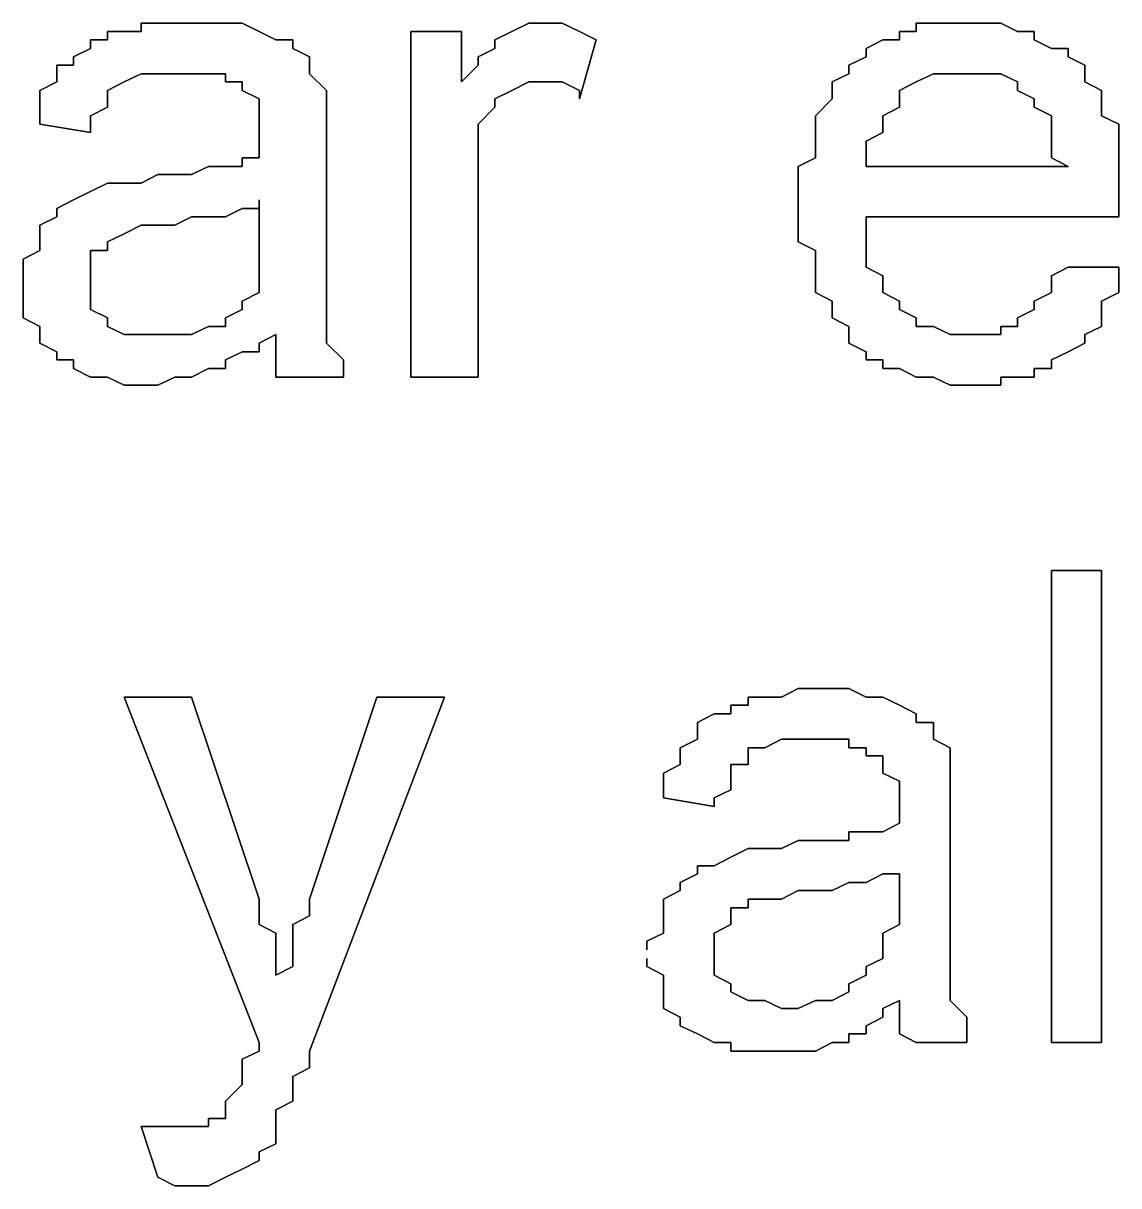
# Model space of a CAD drawing. Header units: metres. Extents: x 2.9 to 42.8, y 1.7 to 28.7.
# Drawn here: x 39.4159 to 39.6452, y 16.988 to 17.2314 of the extents above; entities that cross this region are included whole.
import ezdxf

# ---------------------------------------------------------------- set-up
doc = ezdxf.new("R2010")
doc.units = ezdxf.units.M
doc.layers.add('GRIS', color=8, linetype='Continuous')

msp = doc.modelspace()

# ---------------------------------------------------------------- linework, layer by layer
at = {"layer": 'GRIS', "lineweight": -3}
for points in [[(39.4441, 17.2314), (39.4406, 17.2314), (39.4441, 17.2314)], [(39.4406, 17.2314), (39.4406, 17.2297), (39.4406, 17.2314)], [(39.4476, 17.2314), (39.4441, 17.2314), (39.4476, 17.2314)], [(39.4511, 17.2314), (39.4476, 17.2314), (39.4511, 17.2314)], [(39.4547, 17.2314), (39.4511, 17.2314), (39.4547, 17.2314)], [(39.4582, 17.2314), (39.4547, 17.2314), (39.4582, 17.2314)], [(39.4617, 17.2314), (39.4582, 17.2314), (39.4617, 17.2314)], [(39.4653, 17.2297), (39.4617, 17.2314), (39.4653, 17.2297)], [(39.5217, 17.2314), (39.5182, 17.2297), (39.5217, 17.2314)], [(39.5252, 17.2314), (39.5217, 17.2314), (39.5252, 17.2314)], [(39.5287, 17.2314), (39.5252, 17.2314), (39.5287, 17.2314)], [(39.5323, 17.2297), (39.5287, 17.2314), (39.5323, 17.2297)], [(39.6064, 17.2314), (39.6028, 17.2314), (39.6064, 17.2314)], [(39.6028, 17.2314), (39.6028, 17.2297), (39.6028, 17.2314)], [(39.6099, 17.2314), (39.6064, 17.2314), (39.6099, 17.2314)], [(39.6134, 17.2314), (39.6099, 17.2314), (39.6134, 17.2314)], [(39.6169, 17.2314), (39.6134, 17.2314), (39.6169, 17.2314)], [(39.6205, 17.2314), (39.6169, 17.2314), (39.6205, 17.2314)], [(39.624, 17.2297), (39.6205, 17.2314), (39.624, 17.2297)], [(39.4335, 17.2279), (39.43, 17.2279), (39.4335, 17.2279)], [(39.43, 17.2279), (39.43, 17.2261), (39.43, 17.2279)], [(39.437, 17.2297), (39.4335, 17.2297), (39.437, 17.2297)], [(39.4335, 17.2297), (39.4335, 17.2279), (39.4335, 17.2297)], [(39.4406, 17.2297), (39.437, 17.2297), (39.4406, 17.2297)], [(39.4688, 17.2279), (39.4653, 17.2297), (39.4688, 17.2279)], [(39.4723, 17.2279), (39.4688, 17.2279), (39.4723, 17.2279)], [(39.4723, 17.2261), (39.4723, 17.2279), (39.4723, 17.2261)], [(39.5076, 17.2297), (39.497, 17.2297), (39.5076, 17.2297)], [(39.497, 17.2297), (39.497, 17.1573), (39.497, 17.2297)], [(39.5076, 17.2191), (39.5076, 17.2297), (39.5076, 17.2191)], [(39.5182, 17.2297), (39.5146, 17.2279), (39.5182, 17.2297)], [(39.5146, 17.2279), (39.5146, 17.2261), (39.5146, 17.2279)], [(39.5358, 17.2279), (39.5323, 17.2297), (39.5358, 17.2279)], [(39.5323, 17.2156), (39.5358, 17.2279), (39.5323, 17.2156)], [(39.5958, 17.2279), (39.5923, 17.2261), (39.5958, 17.2279)], [(39.5993, 17.2279), (39.5958, 17.2279), (39.5993, 17.2279)], [(39.6028, 17.2297), (39.5993, 17.2297), (39.6028, 17.2297)], [(39.5993, 17.2297), (39.5993, 17.2279), (39.5993, 17.2297)], [(39.6275, 17.2297), (39.624, 17.2297), (39.6275, 17.2297)], [(39.6275, 17.2279), (39.6275, 17.2297), (39.6275, 17.2279)], [(39.6311, 17.2261), (39.6275, 17.2279), (39.6311, 17.2261)], [(39.43, 17.2261), (39.4264, 17.2244), (39.43, 17.2261)], [(39.4758, 17.2244), (39.4723, 17.2261), (39.4758, 17.2244)], [(39.5146, 17.2261), (39.5111, 17.2244), (39.5146, 17.2261)], [(39.5923, 17.2261), (39.5923, 17.2244), (39.5923, 17.2261)], [(39.6346, 17.2261), (39.6311, 17.2261), (39.6346, 17.2261)], [(39.6346, 17.2244), (39.6346, 17.2261), (39.6346, 17.2244)], [(39.4264, 17.2244), (39.4264, 17.2226), (39.4264, 17.2244)], [(39.4758, 17.2226), (39.4758, 17.2244), (39.4758, 17.2226)], [(39.5111, 17.2244), (39.5111, 17.2226), (39.5111, 17.2244)], [(39.5923, 17.2244), (39.5887, 17.2226), (39.5923, 17.2244)], [(39.6381, 17.2226), (39.6346, 17.2244), (39.6381, 17.2226)], [(39.4264, 17.2226), (39.4229, 17.2226), (39.4264, 17.2226)], [(39.4229, 17.2226), (39.4229, 17.2208), (39.4229, 17.2226)], [(39.4229, 17.2208), (39.4229, 17.2191), (39.4229, 17.2208)], [(39.437, 17.2191), (39.4406, 17.2208), (39.437, 17.2191)], [(39.4406, 17.2208), (39.4441, 17.2208), (39.4406, 17.2208)], [(39.4441, 17.2208), (39.4476, 17.2208), (39.4441, 17.2208)], [(39.4476, 17.2208), (39.4511, 17.2208), (39.4476, 17.2208)], [(39.4511, 17.2208), (39.4547, 17.2208), (39.4511, 17.2208)], [(39.4547, 17.2208), (39.4582, 17.2208), (39.4547, 17.2208)], [(39.4582, 17.2208), (39.4582, 17.2191), (39.4582, 17.2208)], [(39.4758, 17.2208), (39.4758, 17.2226), (39.4758, 17.2208)], [(39.4794, 17.2173), (39.4758, 17.2208), (39.4794, 17.2173)], [(39.5111, 17.2226), (39.5076, 17.2191), (39.5111, 17.2226)], [(39.5887, 17.2208), (39.5852, 17.2191), (39.5887, 17.2208)], [(39.5887, 17.2226), (39.5887, 17.2208), (39.5887, 17.2226)], [(39.6028, 17.2191), (39.6064, 17.2208), (39.6028, 17.2191)], [(39.6064, 17.2208), (39.6099, 17.2208), (39.6064, 17.2208)], [(39.6099, 17.2208), (39.6134, 17.2208), (39.6099, 17.2208)], [(39.6134, 17.2208), (39.6169, 17.2208), (39.6134, 17.2208)], [(39.6169, 17.2208), (39.6205, 17.2208), (39.6169, 17.2208)], [(39.6205, 17.2208), (39.624, 17.2191), (39.6205, 17.2208)], [(39.6381, 17.2208), (39.6381, 17.2226), (39.6381, 17.2208)], [(39.6381, 17.2191), (39.6381, 17.2208), (39.6381, 17.2191)], [(39.4229, 17.2191), (39.4194, 17.2173), (39.4229, 17.2191)], [(39.4335, 17.2173), (39.437, 17.2191), (39.4335, 17.2173)], [(39.4582, 17.2191), (39.4617, 17.2191), (39.4582, 17.2191)], [(39.4617, 17.2191), (39.4617, 17.2173), (39.4617, 17.2191)], [(39.5182, 17.2173), (39.5217, 17.2191), (39.5182, 17.2173)], [(39.5217, 17.2191), (39.5252, 17.2191), (39.5217, 17.2191)], [(39.5252, 17.2191), (39.5287, 17.2191), (39.5252, 17.2191)], [(39.5287, 17.2191), (39.5323, 17.2173), (39.5287, 17.2191)], [(39.5852, 17.2191), (39.5852, 17.2173), (39.5852, 17.2191)], [(39.5993, 17.2173), (39.6028, 17.2191), (39.5993, 17.2173)], [(39.624, 17.2191), (39.624, 17.2173), (39.624, 17.2191)], [(39.6416, 17.2173), (39.6381, 17.2191), (39.6416, 17.2173)], [(39.4194, 17.2173), (39.4194, 17.2138), (39.4194, 17.2173)], [(39.4335, 17.2156), (39.4335, 17.2173), (39.4335, 17.2156)], [(39.4617, 17.2173), (39.4653, 17.2156), (39.4617, 17.2173)], [(39.4794, 17.2156), (39.4794, 17.2173), (39.4794, 17.2156)], [(39.5146, 17.2156), (39.5182, 17.2173), (39.5146, 17.2156)], [(39.5323, 17.2173), (39.5323, 17.2156), (39.5323, 17.2173)], [(39.5852, 17.2173), (39.5852, 17.2156), (39.5852, 17.2173)], [(39.5993, 17.2156), (39.5993, 17.2173), (39.5993, 17.2156)], [(39.624, 17.2173), (39.6275, 17.2156), (39.624, 17.2173)], [(39.6416, 17.2156), (39.6416, 17.2173), (39.6416, 17.2156)], [(39.4194, 17.2138), (39.4194, 17.212), (39.4194, 17.2138)], [(39.43, 17.212), (39.4335, 17.2138), (39.43, 17.212)], [(39.4335, 17.2138), (39.4335, 17.2156), (39.4335, 17.2138)], [(39.4653, 17.2156), (39.4653, 17.2138), (39.4653, 17.2156)], [(39.4653, 17.2138), (39.4653, 17.212), (39.4653, 17.2138)], [(39.4794, 17.2138), (39.4794, 17.2156), (39.4794, 17.2138)], [(39.4794, 17.212), (39.4794, 17.2138), (39.4794, 17.212)], [(39.5111, 17.2103), (39.5146, 17.2138), (39.5111, 17.2103)], [(39.5146, 17.2138), (39.5146, 17.2156), (39.5146, 17.2138)], [(39.5852, 17.2156), (39.5817, 17.212), (39.5852, 17.2156)], [(39.5958, 17.212), (39.5993, 17.2138), (39.5958, 17.212)], [(39.5993, 17.2138), (39.5993, 17.2156), (39.5993, 17.2138)], [(39.6275, 17.2156), (39.6275, 17.2138), (39.6275, 17.2156)], [(39.6275, 17.2138), (39.6311, 17.212), (39.6275, 17.2138)], [(39.6416, 17.212), (39.6416, 17.2156), (39.6416, 17.212)], [(39.4194, 17.212), (39.4194, 17.2103), (39.4194, 17.212)], [(39.43, 17.2085), (39.43, 17.212), (39.43, 17.2085)], [(39.4653, 17.212), (39.4653, 17.2103), (39.4653, 17.212)], [(39.4794, 17.2103), (39.4794, 17.212), (39.4794, 17.2103)], [(39.5817, 17.212), (39.5817, 17.2103), (39.5817, 17.212)], [(39.5958, 17.2103), (39.5958, 17.212), (39.5958, 17.2103)], [(39.6311, 17.212), (39.6311, 17.2103), (39.6311, 17.212)], [(39.6452, 17.2103), (39.6416, 17.212), (39.6452, 17.2103)], [(39.4194, 17.2103), (39.43, 17.2085), (39.4194, 17.2103)], [(39.4653, 17.2103), (39.4653, 17.2067), (39.4653, 17.2103)], [(39.4794, 17.2067), (39.4794, 17.2103), (39.4794, 17.2067)], [(39.5111, 17.2085), (39.5111, 17.2103), (39.5111, 17.2085)], [(39.5111, 17.205), (39.5111, 17.2085), (39.5111, 17.205)], [(39.5817, 17.2103), (39.5817, 17.2085), (39.5817, 17.2103)], [(39.5817, 17.2085), (39.5817, 17.2067), (39.5817, 17.2085)], [(39.5923, 17.2067), (39.5958, 17.2085), (39.5923, 17.2067)], [(39.5958, 17.2085), (39.5958, 17.2103), (39.5958, 17.2085)], [(39.6311, 17.2103), (39.6311, 17.2085), (39.6311, 17.2103)], [(39.6311, 17.2085), (39.6311, 17.2067), (39.6311, 17.2085)], [(39.6452, 17.2085), (39.6452, 17.2103), (39.6452, 17.2085)], [(39.6452, 17.2067), (39.6452, 17.2085), (39.6452, 17.2067)], [(39.4653, 17.2067), (39.4653, 17.2032), (39.4653, 17.2067)], [(39.4794, 17.205), (39.4794, 17.2067), (39.4794, 17.205)], [(39.5817, 17.2067), (39.5817, 17.2032), (39.5817, 17.2067)], [(39.5923, 17.2032), (39.5923, 17.2067), (39.5923, 17.2032)], [(39.6311, 17.2067), (39.6311, 17.2032), (39.6311, 17.2067)], [(39.6452, 17.2032), (39.6452, 17.2067), (39.6452, 17.2032)], [(39.4794, 17.1873), (39.4794, 17.205), (39.4794, 17.1873)], [(39.5111, 17.2032), (39.5111, 17.205), (39.5111, 17.2032)], [(39.4547, 17.2014), (39.4511, 17.1997), (39.4547, 17.2014)], [(39.4582, 17.2014), (39.4547, 17.2014), (39.4582, 17.2014)], [(39.4617, 17.2014), (39.4582, 17.2014), (39.4617, 17.2014)], [(39.4653, 17.2032), (39.4617, 17.2032), (39.4653, 17.2032)], [(39.4617, 17.2032), (39.4617, 17.2014), (39.4617, 17.2032)], [(39.5111, 17.2014), (39.5111, 17.2032), (39.5111, 17.2014)], [(39.5111, 17.1979), (39.5111, 17.2014), (39.5111, 17.1979)], [(39.5817, 17.2032), (39.5781, 17.2014), (39.5817, 17.2032)], [(39.5781, 17.2014), (39.5781, 17.1979), (39.5781, 17.2014)], [(39.5923, 17.2014), (39.5923, 17.2032), (39.5923, 17.2014)], [(39.6346, 17.2014), (39.5923, 17.2014), (39.6346, 17.2014)], [(39.6311, 17.2032), (39.6346, 17.2014), (39.6311, 17.2032)], [(39.6452, 17.2014), (39.6452, 17.2032), (39.6452, 17.2014)], [(39.6452, 17.1979), (39.6452, 17.2014), (39.6452, 17.1979)], [(39.4441, 17.1997), (39.4406, 17.1979), (39.4441, 17.1997)], [(39.4476, 17.1997), (39.4441, 17.1997), (39.4476, 17.1997)], [(39.4511, 17.1997), (39.4476, 17.1997), (39.4511, 17.1997)], [(39.4335, 17.1979), (39.43, 17.1962), (39.4335, 17.1979)], [(39.437, 17.1979), (39.4335, 17.1979), (39.437, 17.1979)], [(39.4406, 17.1979), (39.437, 17.1979), (39.4406, 17.1979)], [(39.5111, 17.1962), (39.5111, 17.1979), (39.5111, 17.1962)], [(39.5781, 17.1979), (39.5781, 17.1962), (39.5781, 17.1979)], [(39.6452, 17.1962), (39.6452, 17.1979), (39.6452, 17.1962)], [(39.4264, 17.1944), (39.4229, 17.1926), (39.4264, 17.1944)], [(39.43, 17.1962), (39.4264, 17.1944), (39.43, 17.1962)], [(39.4653, 17.1944), (39.4653, 17.1891), (39.4653, 17.1944)], [(39.4653, 17.1926), (39.4653, 17.1944), (39.4653, 17.1926)], [(39.5111, 17.1573), (39.5111, 17.1962), (39.5111, 17.1573)], [(39.5781, 17.1962), (39.5781, 17.1926), (39.5781, 17.1962)], [(39.6452, 17.1944), (39.6452, 17.1962), (39.6452, 17.1944)], [(39.6452, 17.1926), (39.6452, 17.1944), (39.6452, 17.1926)], [(39.4229, 17.1926), (39.4229, 17.1909), (39.4229, 17.1926)], [(39.4582, 17.1909), (39.4617, 17.1926), (39.4582, 17.1909)], [(39.4617, 17.1926), (39.4653, 17.1926), (39.4617, 17.1926)], [(39.5781, 17.1926), (39.5781, 17.1909), (39.5781, 17.1926)], [(39.6452, 17.1909), (39.6452, 17.1926), (39.6452, 17.1909)], [(39.4229, 17.1909), (39.4194, 17.1891), (39.4229, 17.1909)], [(39.4194, 17.1891), (39.4194, 17.1873), (39.4194, 17.1891)], [(39.437, 17.1873), (39.4406, 17.1891), (39.437, 17.1873)], [(39.4406, 17.1891), (39.4441, 17.1891), (39.4406, 17.1891)], [(39.4441, 17.1891), (39.4476, 17.1891), (39.4441, 17.1891)], [(39.4476, 17.1891), (39.4511, 17.1909), (39.4476, 17.1891)], [(39.4511, 17.1909), (39.4547, 17.1909), (39.4511, 17.1909)], [(39.4547, 17.1909), (39.4582, 17.1909), (39.4547, 17.1909)], [(39.4653, 17.1891), (39.4653, 17.1856), (39.4653, 17.1891)], [(39.5781, 17.1909), (39.5781, 17.1891), (39.5781, 17.1909)], [(39.5781, 17.1891), (39.5781, 17.1856), (39.5781, 17.1891)], [(39.5923, 17.1873), (39.5923, 17.1909), (39.5923, 17.1873)], [(39.5923, 17.1909), (39.6452, 17.1909), (39.5923, 17.1909)], [(39.4194, 17.1873), (39.4194, 17.1856), (39.4194, 17.1873)], [(39.4335, 17.1856), (39.437, 17.1873), (39.4335, 17.1856)], [(39.4794, 17.1838), (39.4794, 17.1873), (39.4794, 17.1838)], [(39.5923, 17.1856), (39.5923, 17.1873), (39.5923, 17.1856)], [(39.4194, 17.1856), (39.4194, 17.1838), (39.4194, 17.1856)], [(39.4335, 17.1838), (39.4335, 17.1856), (39.4335, 17.1838)], [(39.4653, 17.1856), (39.4653, 17.1838), (39.4653, 17.1856)], [(39.5781, 17.1856), (39.5817, 17.1838), (39.5781, 17.1856)], [(39.5923, 17.182), (39.5923, 17.1856), (39.5923, 17.182)], [(39.4194, 17.1838), (39.4159, 17.182), (39.4194, 17.1838)], [(39.4159, 17.182), (39.4159, 17.1785), (39.4159, 17.182)], [(39.43, 17.1803), (39.43, 17.1838), (39.43, 17.1803)], [(39.43, 17.1838), (39.4335, 17.1838), (39.43, 17.1838)], [(39.4653, 17.1838), (39.4653, 17.1803), (39.4653, 17.1838)], [(39.4794, 17.1803), (39.4794, 17.1838), (39.4794, 17.1803)], [(39.5817, 17.1838), (39.5817, 17.182), (39.5817, 17.1838)], [(39.5817, 17.182), (39.5817, 17.1785), (39.5817, 17.182)], [(39.5923, 17.1803), (39.5923, 17.182), (39.5923, 17.1803)], [(39.43, 17.1785), (39.43, 17.1803), (39.43, 17.1785)], [(39.4653, 17.1803), (39.4653, 17.1785), (39.4653, 17.1803)], [(39.4794, 17.1785), (39.4794, 17.1803), (39.4794, 17.1785)], [(39.5958, 17.1785), (39.5923, 17.1803), (39.5958, 17.1785)], [(39.6346, 17.1803), (39.6311, 17.1785), (39.6346, 17.1803)], [(39.6452, 17.1803), (39.6346, 17.1803), (39.6452, 17.1803)], [(39.6452, 17.1767), (39.6452, 17.1803), (39.6452, 17.1767)], [(39.4159, 17.1785), (39.4159, 17.1767), (39.4159, 17.1785)], [(39.43, 17.1767), (39.43, 17.1785), (39.43, 17.1767)], [(39.4653, 17.1785), (39.4653, 17.1767), (39.4653, 17.1785)], [(39.4794, 17.175), (39.4794, 17.1785), (39.4794, 17.175)], [(39.5817, 17.1785), (39.5817, 17.1767), (39.5817, 17.1785)], [(39.5958, 17.1767), (39.5958, 17.1785), (39.5958, 17.1767)], [(39.6311, 17.1785), (39.6311, 17.1767), (39.6311, 17.1785)], [(39.4159, 17.1767), (39.4159, 17.1732), (39.4159, 17.1767)], [(39.43, 17.175), (39.43, 17.1767), (39.43, 17.175)], [(39.43, 17.1732), (39.43, 17.175), (39.43, 17.1732)], [(39.4653, 17.175), (39.4617, 17.1732), (39.4653, 17.175)], [(39.4653, 17.1767), (39.4653, 17.175), (39.4653, 17.1767)], [(39.4794, 17.1732), (39.4794, 17.175), (39.4794, 17.1732)], [(39.5817, 17.1767), (39.5817, 17.175), (39.5817, 17.1767)], [(39.5817, 17.175), (39.5852, 17.1732), (39.5817, 17.175)], [(39.5958, 17.175), (39.5958, 17.1767), (39.5958, 17.175)], [(39.5993, 17.1732), (39.5958, 17.175), (39.5993, 17.1732)], [(39.6311, 17.175), (39.6275, 17.1732), (39.6311, 17.175)], [(39.6311, 17.1767), (39.6311, 17.175), (39.6311, 17.1767)], [(39.6416, 17.1732), (39.6452, 17.175), (39.6416, 17.1732)], [(39.6452, 17.175), (39.6452, 17.1767), (39.6452, 17.175)], [(39.4159, 17.1732), (39.4159, 17.1715), (39.4159, 17.1732)], [(39.43, 17.1715), (39.43, 17.1732), (39.43, 17.1715)], [(39.4617, 17.1732), (39.4617, 17.1715), (39.4617, 17.1732)], [(39.4794, 17.1715), (39.4794, 17.1732), (39.4794, 17.1715)], [(39.5852, 17.1732), (39.5852, 17.1715), (39.5852, 17.1732)], [(39.5993, 17.1715), (39.5993, 17.1732), (39.5993, 17.1715)], [(39.6275, 17.1732), (39.6275, 17.1715), (39.6275, 17.1732)], [(39.6416, 17.1697), (39.6416, 17.1732), (39.6416, 17.1697)], [(39.4159, 17.1715), (39.4159, 17.1697), (39.4159, 17.1715)], [(39.4159, 17.1697), (39.4194, 17.1679), (39.4159, 17.1697)], [(39.4335, 17.1697), (39.43, 17.1715), (39.4335, 17.1697)], [(39.4335, 17.1679), (39.4335, 17.1697), (39.4335, 17.1679)], [(39.4617, 17.1715), (39.4582, 17.1697), (39.4617, 17.1715)], [(39.4582, 17.1697), (39.4582, 17.1679), (39.4582, 17.1697)], [(39.4794, 17.1697), (39.4794, 17.1715), (39.4794, 17.1697)], [(39.4794, 17.1679), (39.4794, 17.1697), (39.4794, 17.1679)], [(39.5852, 17.1715), (39.5852, 17.1697), (39.5852, 17.1715)], [(39.5852, 17.1697), (39.5887, 17.1679), (39.5852, 17.1697)], [(39.6028, 17.1697), (39.5993, 17.1715), (39.6028, 17.1697)], [(39.6028, 17.1679), (39.6028, 17.1697), (39.6028, 17.1679)], [(39.6275, 17.1715), (39.624, 17.1697), (39.6275, 17.1715)], [(39.624, 17.1697), (39.624, 17.1679), (39.624, 17.1697)], [(39.6416, 17.1679), (39.6416, 17.1697), (39.6416, 17.1679)], [(39.4194, 17.1679), (39.4194, 17.1662), (39.4194, 17.1679)], [(39.437, 17.1662), (39.4335, 17.1679), (39.437, 17.1662)], [(39.4547, 17.1679), (39.4511, 17.1662), (39.4547, 17.1679)], [(39.4582, 17.1679), (39.4547, 17.1679), (39.4582, 17.1679)], [(39.4794, 17.1662), (39.4794, 17.1679), (39.4794, 17.1662)], [(39.5887, 17.1679), (39.5887, 17.1662), (39.5887, 17.1679)], [(39.6064, 17.1679), (39.6028, 17.1679), (39.6064, 17.1679)], [(39.6099, 17.1662), (39.6064, 17.1679), (39.6099, 17.1662)], [(39.624, 17.1679), (39.6205, 17.1679), (39.624, 17.1679)], [(39.6205, 17.1679), (39.6205, 17.1662), (39.6205, 17.1679)], [(39.6381, 17.1662), (39.6416, 17.1679), (39.6381, 17.1662)], [(39.4194, 17.1662), (39.4194, 17.1644), (39.4194, 17.1662)], [(39.4406, 17.1662), (39.437, 17.1662), (39.4406, 17.1662)], [(39.4441, 17.1662), (39.4406, 17.1662), (39.4441, 17.1662)], [(39.4476, 17.1662), (39.4441, 17.1662), (39.4476, 17.1662)], [(39.4511, 17.1662), (39.4476, 17.1662), (39.4511, 17.1662)], [(39.4653, 17.1644), (39.4688, 17.1662), (39.4653, 17.1644)], [(39.4688, 17.1662), (39.4688, 17.1644), (39.4688, 17.1662)], [(39.4794, 17.1644), (39.4794, 17.1662), (39.4794, 17.1644)], [(39.5887, 17.1662), (39.5887, 17.1644), (39.5887, 17.1662)], [(39.6134, 17.1662), (39.6099, 17.1662), (39.6134, 17.1662)], [(39.6169, 17.1662), (39.6134, 17.1662), (39.6169, 17.1662)], [(39.6205, 17.1662), (39.6169, 17.1662), (39.6205, 17.1662)], [(39.6381, 17.1644), (39.6381, 17.1662), (39.6381, 17.1644)], [(39.4194, 17.1644), (39.4229, 17.1626), (39.4194, 17.1644)], [(39.4229, 17.1626), (39.4229, 17.1609), (39.4229, 17.1626)], [(39.4582, 17.1609), (39.4617, 17.1626), (39.4582, 17.1609)], [(39.4617, 17.1626), (39.4653, 17.1626), (39.4617, 17.1626)], [(39.4653, 17.1626), (39.4653, 17.1644), (39.4653, 17.1626)], [(39.4688, 17.1644), (39.4688, 17.1626), (39.4688, 17.1644)], [(39.4688, 17.1626), (39.4688, 17.1591), (39.4688, 17.1626)], [(39.4829, 17.1609), (39.4794, 17.1644), (39.4829, 17.1609)], [(39.5887, 17.1644), (39.5923, 17.1626), (39.5887, 17.1644)], [(39.5923, 17.1626), (39.5923, 17.1609), (39.5923, 17.1626)], [(39.6311, 17.1609), (39.6346, 17.1626), (39.6311, 17.1609)], [(39.6346, 17.1626), (39.6381, 17.1644), (39.6346, 17.1626)], [(39.4229, 17.1609), (39.4264, 17.1609), (39.4229, 17.1609)], [(39.4264, 17.1609), (39.4264, 17.1591), (39.4264, 17.1609)], [(39.4582, 17.1591), (39.4582, 17.1609), (39.4582, 17.1591)], [(39.4829, 17.1591), (39.4829, 17.1609), (39.4829, 17.1591)], [(39.5923, 17.1609), (39.5958, 17.1609), (39.5923, 17.1609)], [(39.5958, 17.1609), (39.5958, 17.1591), (39.5958, 17.1609)], [(39.6311, 17.1591), (39.6311, 17.1609), (39.6311, 17.1591)], [(39.4264, 17.1591), (39.43, 17.1573), (39.4264, 17.1591)], [(39.43, 17.1573), (39.4335, 17.1573), (39.43, 17.1573)], [(39.4335, 17.1573), (39.437, 17.1556), (39.4335, 17.1573)], [(39.4441, 17.1556), (39.4476, 17.1573), (39.4441, 17.1556)], [(39.4476, 17.1573), (39.4511, 17.1573), (39.4476, 17.1573)], [(39.4511, 17.1573), (39.4547, 17.1591), (39.4511, 17.1573)], [(39.4547, 17.1591), (39.4582, 17.1591), (39.4547, 17.1591)], [(39.4688, 17.1591), (39.4688, 17.1573), (39.4688, 17.1591)], [(39.4688, 17.1573), (39.4829, 17.1573), (39.4688, 17.1573)], [(39.4829, 17.1573), (39.4829, 17.1591), (39.4829, 17.1573)], [(39.497, 17.1573), (39.5111, 17.1573), (39.497, 17.1573)], [(39.5958, 17.1591), (39.5993, 17.1591), (39.5958, 17.1591)], [(39.5993, 17.1591), (39.6028, 17.1573), (39.5993, 17.1591)], [(39.6028, 17.1573), (39.6064, 17.1573), (39.6028, 17.1573)], [(39.6064, 17.1573), (39.6099, 17.1556), (39.6064, 17.1573)], [(39.6205, 17.1556), (39.6205, 17.1573), (39.6205, 17.1556)], [(39.6205, 17.1573), (39.624, 17.1573), (39.6205, 17.1573)], [(39.624, 17.1573), (39.6275, 17.1573), (39.624, 17.1573)], [(39.6275, 17.1573), (39.6275, 17.1591), (39.6275, 17.1573)], [(39.6275, 17.1591), (39.6311, 17.1591), (39.6275, 17.1591)], [(39.437, 17.1556), (39.4406, 17.1556), (39.437, 17.1556)], [(39.4406, 17.1556), (39.4441, 17.1556), (39.4406, 17.1556)], [(39.6099, 17.1556), (39.6134, 17.1556), (39.6099, 17.1556)], [(39.6134, 17.1556), (39.6169, 17.1556), (39.6134, 17.1556)], [(39.6169, 17.1556), (39.6205, 17.1556), (39.6169, 17.1556)], [(39.6416, 17.1168), (39.6311, 17.1168), (39.6416, 17.1168)], [(39.6311, 17.1168), (39.6311, 17.018), (39.6311, 17.1168)], [(39.6416, 17.018), (39.6416, 17.1168), (39.6416, 17.018)], [(39.5781, 17.0921), (39.5746, 17.0903), (39.5781, 17.0921)], [(39.5817, 17.0921), (39.5781, 17.0921), (39.5817, 17.0921)], [(39.5852, 17.0921), (39.5817, 17.0921), (39.5852, 17.0921)], [(39.5887, 17.0921), (39.5852, 17.0921), (39.5887, 17.0921)], [(39.5923, 17.0903), (39.5887, 17.0921), (39.5923, 17.0903)], [(39.4511, 17.0903), (39.437, 17.0903), (39.4511, 17.0903)], [(39.437, 17.0903), (39.4653, 17.018), (39.437, 17.0903)], [(39.4653, 17.048), (39.4511, 17.0903), (39.4653, 17.048)], [(39.4758, 17.0162), (39.5041, 17.0903), (39.4758, 17.0162)], [(39.4899, 17.0903), (39.4758, 17.048), (39.4899, 17.0903)], [(39.5041, 17.0903), (39.4899, 17.0903), (39.5041, 17.0903)], [(39.5711, 17.0903), (39.5676, 17.0903), (39.5711, 17.0903)], [(39.5676, 17.0903), (39.5676, 17.0886), (39.5676, 17.0903)], [(39.5746, 17.0903), (39.5711, 17.0903), (39.5746, 17.0903)], [(39.5958, 17.0903), (39.5923, 17.0903), (39.5958, 17.0903)], [(39.5993, 17.0886), (39.5958, 17.0903), (39.5993, 17.0886)], [(39.5605, 17.0868), (39.557, 17.085), (39.5605, 17.0868)], [(39.564, 17.0868), (39.5605, 17.0868), (39.564, 17.0868)], [(39.5676, 17.0886), (39.564, 17.0886), (39.5676, 17.0886)], [(39.564, 17.0886), (39.564, 17.0868), (39.564, 17.0886)], [(39.6028, 17.0868), (39.5993, 17.0886), (39.6028, 17.0868)], [(39.6028, 17.085), (39.6028, 17.0868), (39.6028, 17.085)], [(39.557, 17.085), (39.557, 17.0833), (39.557, 17.085)], [(39.6064, 17.085), (39.6028, 17.085), (39.6064, 17.085)], [(39.6064, 17.0833), (39.6064, 17.085), (39.6064, 17.0833)], [(39.557, 17.0833), (39.557, 17.0815), (39.557, 17.0833)], [(39.6064, 17.0815), (39.6064, 17.0833), (39.6064, 17.0815)], [(39.557, 17.0815), (39.5534, 17.0797), (39.557, 17.0815)], [(39.5534, 17.0797), (39.5534, 17.078), (39.5534, 17.0797)], [(39.5676, 17.078), (39.5676, 17.0797), (39.5676, 17.078)], [(39.5676, 17.0797), (39.5711, 17.0797), (39.5676, 17.0797)], [(39.5711, 17.0797), (39.5746, 17.0815), (39.5711, 17.0797)], [(39.5746, 17.0815), (39.5781, 17.0815), (39.5746, 17.0815)], [(39.5781, 17.0815), (39.5817, 17.0815), (39.5781, 17.0815)], [(39.5817, 17.0815), (39.5852, 17.0815), (39.5817, 17.0815)], [(39.5852, 17.0815), (39.5887, 17.0815), (39.5852, 17.0815)], [(39.5887, 17.0815), (39.5887, 17.0797), (39.5887, 17.0815)], [(39.5887, 17.0797), (39.5923, 17.0797), (39.5887, 17.0797)], [(39.5923, 17.0797), (39.5923, 17.078), (39.5923, 17.0797)], [(39.6099, 17.0797), (39.6064, 17.0815), (39.6099, 17.0797)], [(39.6099, 17.078), (39.6099, 17.0797), (39.6099, 17.078)], [(39.5534, 17.078), (39.5534, 17.0762), (39.5534, 17.078)], [(39.5676, 17.0762), (39.5676, 17.078), (39.5676, 17.0762)], [(39.5923, 17.078), (39.5958, 17.078), (39.5923, 17.078)], [(39.5958, 17.078), (39.5958, 17.0762), (39.5958, 17.078)], [(39.6099, 17.0762), (39.6099, 17.078), (39.6099, 17.0762)], [(39.5534, 17.0762), (39.5499, 17.0744), (39.5534, 17.0762)], [(39.564, 17.0727), (39.564, 17.0762), (39.564, 17.0727)], [(39.564, 17.0762), (39.5676, 17.0762), (39.564, 17.0762)], [(39.5958, 17.0762), (39.5958, 17.0744), (39.5958, 17.0762)], [(39.6099, 17.0744), (39.6099, 17.0762), (39.6099, 17.0744)], [(39.5499, 17.0744), (39.5499, 17.0727), (39.5499, 17.0744)], [(39.5499, 17.0727), (39.5499, 17.0692), (39.5499, 17.0727)], [(39.564, 17.0709), (39.564, 17.0727), (39.564, 17.0709)], [(39.5958, 17.0744), (39.5993, 17.0727), (39.5958, 17.0744)], [(39.5993, 17.0727), (39.5993, 17.0692), (39.5993, 17.0727)], [(39.6099, 17.0727), (39.6099, 17.0744), (39.6099, 17.0727)], [(39.6099, 17.0692), (39.6099, 17.0727), (39.6099, 17.0692)], [(39.5605, 17.0692), (39.564, 17.0709), (39.5605, 17.0692)], [(39.5499, 17.0692), (39.5605, 17.0674), (39.5499, 17.0692)], [(39.5605, 17.0674), (39.5605, 17.0692), (39.5605, 17.0674)], [(39.5993, 17.0692), (39.5993, 17.0674), (39.5993, 17.0692)], [(39.5993, 17.0674), (39.5993, 17.0656), (39.5993, 17.0674)], [(39.6099, 17.0674), (39.6099, 17.0692), (39.6099, 17.0674)], [(39.6099, 17.0639), (39.6099, 17.0674), (39.6099, 17.0639)], [(39.5993, 17.0656), (39.5993, 17.0639), (39.5993, 17.0656)], [(39.5993, 17.0639), (39.5958, 17.0621), (39.5993, 17.0639)], [(39.6099, 17.048), (39.6099, 17.0639), (39.6099, 17.048)], [(39.5781, 17.0603), (39.5746, 17.0586), (39.5781, 17.0603)], [(39.5817, 17.0603), (39.5781, 17.0603), (39.5817, 17.0603)], [(39.5852, 17.0603), (39.5817, 17.0603), (39.5852, 17.0603)], [(39.5887, 17.0603), (39.5852, 17.0603), (39.5887, 17.0603)], [(39.5923, 17.0621), (39.5887, 17.0621), (39.5923, 17.0621)], [(39.5887, 17.0621), (39.5887, 17.0603), (39.5887, 17.0621)], [(39.5958, 17.0621), (39.5923, 17.0621), (39.5958, 17.0621)], [(39.5676, 17.0586), (39.564, 17.0568), (39.5676, 17.0586)], [(39.5711, 17.0586), (39.5676, 17.0586), (39.5711, 17.0586)], [(39.5746, 17.0586), (39.5711, 17.0586), (39.5746, 17.0586)], [(39.564, 17.0568), (39.5605, 17.055), (39.564, 17.0568)], [(39.557, 17.0533), (39.5534, 17.0515), (39.557, 17.0533)], [(39.5605, 17.055), (39.557, 17.055), (39.5605, 17.055)], [(39.557, 17.055), (39.557, 17.0533), (39.557, 17.055)], [(39.5923, 17.0515), (39.5958, 17.0533), (39.5923, 17.0515)], [(39.5958, 17.0533), (39.5993, 17.0533), (39.5958, 17.0533)], [(39.5993, 17.0533), (39.5993, 17.0498), (39.5993, 17.0533)], [(39.5534, 17.0515), (39.5534, 17.0498), (39.5534, 17.0515)], [(39.5852, 17.0498), (39.5887, 17.0515), (39.5852, 17.0498)], [(39.5887, 17.0515), (39.5923, 17.0515), (39.5887, 17.0515)], [(39.4653, 17.0462), (39.4653, 17.048), (39.4653, 17.0462)], [(39.4758, 17.048), (39.4758, 17.0445), (39.4758, 17.048)], [(39.5534, 17.0498), (39.5499, 17.048), (39.5534, 17.0498)], [(39.5499, 17.048), (39.5499, 17.0462), (39.5499, 17.048)], [(39.5676, 17.0462), (39.5676, 17.048), (39.5676, 17.0462)], [(39.5676, 17.048), (39.5711, 17.048), (39.5676, 17.048)], [(39.5711, 17.048), (39.5746, 17.048), (39.5711, 17.048)], [(39.5746, 17.048), (39.5781, 17.0498), (39.5746, 17.048)], [(39.5781, 17.0498), (39.5817, 17.0498), (39.5781, 17.0498)], [(39.5817, 17.0498), (39.5852, 17.0498), (39.5817, 17.0498)], [(39.5993, 17.0498), (39.5993, 17.048), (39.5993, 17.0498)], [(39.5993, 17.048), (39.5993, 17.0462), (39.5993, 17.048)], [(39.6099, 17.0445), (39.6099, 17.048), (39.6099, 17.0445)], [(39.4653, 17.0427), (39.4653, 17.0462), (39.4653, 17.0427)], [(39.5499, 17.0462), (39.5499, 17.0445), (39.5499, 17.0462)], [(39.564, 17.0445), (39.564, 17.0462), (39.564, 17.0445)], [(39.564, 17.0462), (39.5676, 17.0462), (39.564, 17.0462)], [(39.5993, 17.0462), (39.5993, 17.0427), (39.5993, 17.0462)], [(39.4758, 17.0445), (39.4723, 17.0427), (39.4758, 17.0445)], [(39.5499, 17.0445), (39.5499, 17.0409), (39.5499, 17.0445)], [(39.564, 17.0427), (39.564, 17.0445), (39.564, 17.0427)], [(39.6099, 17.0409), (39.6099, 17.0445), (39.6099, 17.0409)], [(39.4688, 17.0409), (39.4653, 17.0427), (39.4688, 17.0409)], [(39.4688, 17.0392), (39.4688, 17.0409), (39.4688, 17.0392)], [(39.4723, 17.0427), (39.4723, 17.0409), (39.4723, 17.0427)], [(39.4723, 17.0409), (39.4723, 17.0392), (39.4723, 17.0409)], [(39.5499, 17.0409), (39.5464, 17.0392), (39.5499, 17.0409)], [(39.5605, 17.0409), (39.564, 17.0427), (39.5605, 17.0409)], [(39.5605, 17.0392), (39.5605, 17.0409), (39.5605, 17.0392)], [(39.5993, 17.0427), (39.5958, 17.0409), (39.5993, 17.0427)], [(39.5958, 17.0409), (39.5958, 17.0392), (39.5958, 17.0409)], [(39.6099, 17.0374), (39.6099, 17.0409), (39.6099, 17.0374)], [(39.4688, 17.0374), (39.4688, 17.0392), (39.4688, 17.0374)], [(39.4723, 17.0392), (39.4723, 17.0356), (39.4723, 17.0392)], [(39.5464, 17.0392), (39.5464, 17.0374), (39.5464, 17.0392)], [(39.5605, 17.0374), (39.5605, 17.0392), (39.5605, 17.0374)], [(39.5958, 17.0392), (39.5958, 17.0374), (39.5958, 17.0392)], [(39.4688, 17.0339), (39.4688, 17.0374), (39.4688, 17.0339)], [(39.4723, 17.0356), (39.4723, 17.0339), (39.4723, 17.0356)], [(39.5464, 17.0356), (39.5464, 17.0339), (39.5464, 17.0356)], [(39.5605, 17.0339), (39.5605, 17.0374), (39.5605, 17.0339)], [(39.5958, 17.0356), (39.5923, 17.0339), (39.5958, 17.0356)], [(39.5958, 17.0374), (39.5958, 17.0356), (39.5958, 17.0374)], [(39.6099, 17.0356), (39.6099, 17.0374), (39.6099, 17.0356)], [(39.6099, 17.0321), (39.6099, 17.0356), (39.6099, 17.0321)], [(39.4723, 17.0339), (39.4688, 17.0321), (39.4723, 17.0339)], [(39.4688, 17.0321), (39.4688, 17.0339), (39.4688, 17.0321)], [(39.5464, 17.0339), (39.5499, 17.0321), (39.5464, 17.0339)], [(39.5605, 17.0321), (39.5605, 17.0339), (39.5605, 17.0321)], [(39.5923, 17.0339), (39.5923, 17.0321), (39.5923, 17.0339)], [(39.5499, 17.0321), (39.5499, 17.0286), (39.5499, 17.0321)], [(39.564, 17.0303), (39.5605, 17.0321), (39.564, 17.0303)], [(39.5923, 17.0321), (39.5887, 17.0303), (39.5923, 17.0321)], [(39.6099, 17.0303), (39.6099, 17.0321), (39.6099, 17.0303)], [(39.5499, 17.0286), (39.5499, 17.0268), (39.5499, 17.0286)], [(39.564, 17.0286), (39.564, 17.0303), (39.564, 17.0286)], [(39.5676, 17.0268), (39.564, 17.0286), (39.5676, 17.0268)], [(39.5887, 17.0286), (39.5852, 17.0268), (39.5887, 17.0286)], [(39.5887, 17.0303), (39.5887, 17.0286), (39.5887, 17.0303)], [(39.6099, 17.0286), (39.6099, 17.0303), (39.6099, 17.0286)], [(39.6099, 17.0268), (39.6099, 17.0286), (39.6099, 17.0268)], [(39.5499, 17.0268), (39.5499, 17.0251), (39.5499, 17.0268)], [(39.5711, 17.0268), (39.5676, 17.0268), (39.5711, 17.0268)], [(39.5746, 17.0251), (39.5711, 17.0268), (39.5746, 17.0251)], [(39.5817, 17.0268), (39.5781, 17.0251), (39.5817, 17.0268)], [(39.5852, 17.0268), (39.5817, 17.0268), (39.5852, 17.0268)], [(39.5958, 17.0251), (39.5993, 17.0268), (39.5958, 17.0251)], [(39.5993, 17.0268), (39.5993, 17.0251), (39.5993, 17.0268)], [(39.6134, 17.0233), (39.6099, 17.0268), (39.6134, 17.0233)], [(39.5499, 17.0251), (39.5534, 17.0233), (39.5499, 17.0251)], [(39.5781, 17.0251), (39.5746, 17.0251), (39.5781, 17.0251)], [(39.5958, 17.0233), (39.5958, 17.0251), (39.5958, 17.0233)], [(39.5993, 17.0251), (39.5993, 17.0215), (39.5993, 17.0251)], [(39.5534, 17.0233), (39.5534, 17.0215), (39.5534, 17.0233)], [(39.5534, 17.0215), (39.557, 17.0198), (39.5534, 17.0215)], [(39.5923, 17.0215), (39.5958, 17.0233), (39.5923, 17.0215)], [(39.5923, 17.0198), (39.5923, 17.0215), (39.5923, 17.0198)], [(39.5993, 17.0215), (39.5993, 17.0198), (39.5993, 17.0215)], [(39.6134, 17.0215), (39.6134, 17.0233), (39.6134, 17.0215)], [(39.6134, 17.0198), (39.6134, 17.0215), (39.6134, 17.0198)], [(39.557, 17.0198), (39.5605, 17.018), (39.557, 17.0198)], [(39.5887, 17.018), (39.5887, 17.0198), (39.5887, 17.018)], [(39.5887, 17.0198), (39.5923, 17.0198), (39.5887, 17.0198)], [(39.5993, 17.0198), (39.6028, 17.018), (39.5993, 17.0198)], [(39.6134, 17.018), (39.6134, 17.0198), (39.6134, 17.018)], [(39.4653, 17.0162), (39.4617, 17.0145), (39.4653, 17.0162)], [(39.4653, 17.018), (39.4653, 17.0162), (39.4653, 17.018)], [(39.4758, 17.0127), (39.4758, 17.0162), (39.4758, 17.0127)], [(39.5605, 17.018), (39.564, 17.018), (39.5605, 17.018)], [(39.564, 17.018), (39.564, 17.0162), (39.564, 17.018)], [(39.564, 17.0162), (39.5676, 17.0162), (39.564, 17.0162)], [(39.5676, 17.0162), (39.5711, 17.0162), (39.5676, 17.0162)], [(39.5711, 17.0162), (39.5746, 17.0162), (39.5711, 17.0162)], [(39.5746, 17.0162), (39.5781, 17.0162), (39.5746, 17.0162)], [(39.5781, 17.0162), (39.5817, 17.0162), (39.5781, 17.0162)], [(39.5817, 17.0162), (39.5852, 17.018), (39.5817, 17.0162)], [(39.5852, 17.018), (39.5887, 17.018), (39.5852, 17.018)], [(39.6028, 17.018), (39.6134, 17.018), (39.6028, 17.018)], [(39.6311, 17.018), (39.6416, 17.018), (39.6311, 17.018)], [(39.4617, 17.0145), (39.4617, 17.0109), (39.4617, 17.0145)], [(39.4723, 17.0109), (39.4758, 17.0127), (39.4723, 17.0109)], [(39.4617, 17.0092), (39.4582, 17.0057), (39.4617, 17.0092)], [(39.4617, 17.0109), (39.4617, 17.0092), (39.4617, 17.0109)], [(39.4723, 17.0074), (39.4723, 17.0109), (39.4723, 17.0074)], [(39.4723, 17.0057), (39.4723, 17.0074), (39.4723, 17.0057)], [(39.4582, 17.0057), (39.4582, 17.0039), (39.4582, 17.0057)], [(39.4688, 17.0039), (39.4723, 17.0057), (39.4688, 17.0039)], [(39.4582, 17.0021), (39.4547, 17.0021), (39.4582, 17.0021)], [(39.4547, 17.0021), (39.4547, 17.0004), (39.4547, 17.0021)], [(39.4582, 17.0039), (39.4582, 17.0021), (39.4582, 17.0039)], [(39.4688, 17.0021), (39.4688, 17.0039), (39.4688, 17.0021)], [(39.4688, 17.0004), (39.4688, 17.0021), (39.4688, 17.0004)], [(39.4441, 17.0004), (39.4406, 17.0004), (39.4441, 17.0004)], [(39.4406, 17.0004), (39.4441, 16.9898), (39.4406, 17.0004)], [(39.4476, 17.0004), (39.4441, 17.0004), (39.4476, 17.0004)], [(39.4511, 17.0004), (39.4476, 17.0004), (39.4511, 17.0004)], [(39.4547, 17.0004), (39.4511, 17.0004), (39.4547, 17.0004)], [(39.4688, 16.9968), (39.4688, 17.0004), (39.4688, 16.9968)], [(39.4653, 16.9951), (39.4688, 16.9968), (39.4653, 16.9951)], [(39.4653, 16.9933), (39.4653, 16.9951), (39.4653, 16.9933)], [(39.4617, 16.9915), (39.4653, 16.9933), (39.4617, 16.9915)], [(39.4441, 16.9898), (39.4476, 16.988), (39.4441, 16.9898)], [(39.4547, 16.988), (39.4582, 16.9898), (39.4547, 16.988)], [(39.4582, 16.9898), (39.4617, 16.9915), (39.4582, 16.9898)], [(39.4476, 16.988), (39.4511, 16.988), (39.4476, 16.988)], [(39.4511, 16.988), (39.4547, 16.988), (39.4511, 16.988)]]:
    msp.add_lwpolyline(points, dxfattribs=at)

doc.saveas('drawing.dxf')
